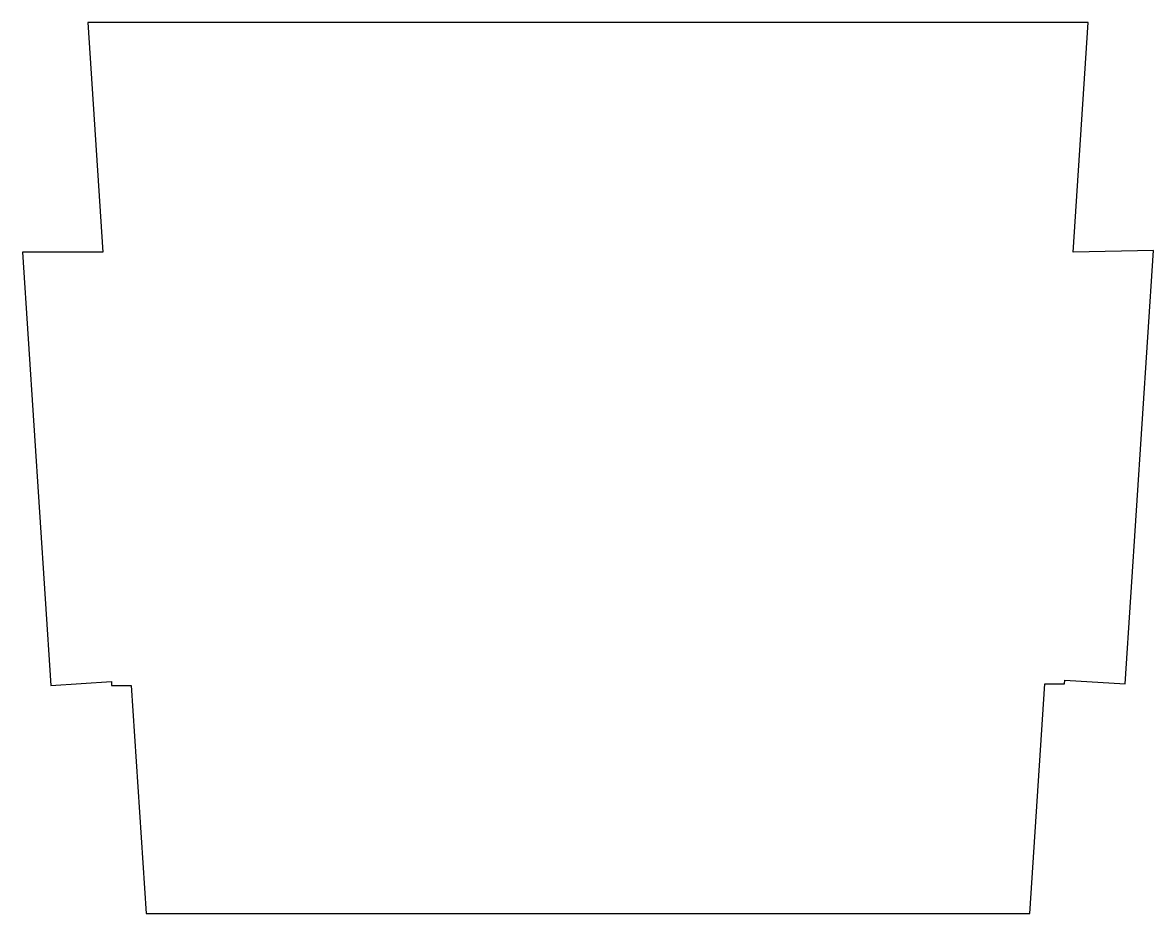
# Model space of a CAD drawing. Header units: millimetres. Extents: x -3.5 to 40.9, y 27.1 to 62.
import ezdxf

# ---------------------------------------------------------------- set-up
doc = ezdxf.new("R2010")
doc.units = ezdxf.units.MM

msp = doc.modelspace()

# ---------------------------------------------------------------- linework, layer by layer
msp.add_lwpolyline([(0.017, 36.168), (0.027, 36.013), (0.79, 36.013), (1.375, 27.068), (36.05, 27.068), (36.638, 36.068), (37.405, 36.068), (37.415, 36.223), (39.783, 36.068), (40.895, 53.068), (37.749, 53.013), (38.338, 62.013), (-0.91, 62.013), (-0.321, 53.013), (-3.466, 53.013), (-2.355, 36.013)], close=True)

doc.saveas('drawing.dxf')
